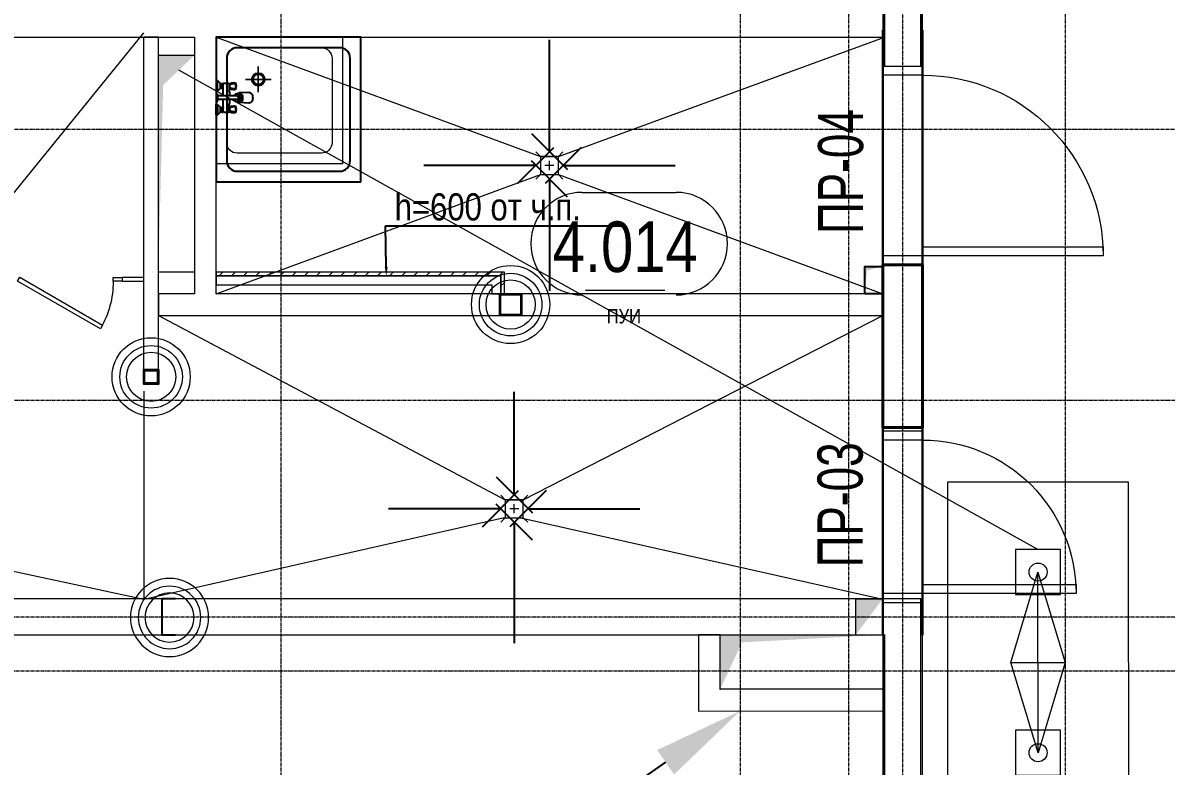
# Model space of a CAD drawing. Header units: millimetres. Extents: x -65509 to 912790, y 446 to 713294.
# Drawn here: x 438131 to 444460, y 517758 to 521873 of the extents above; entities that cross this region are included whole.
import ezdxf
from ezdxf import colors
from ezdxf.entities.mleader import LeaderData, LeaderLine
from ezdxf.enums import TextEntityAlignment as Align
from ezdxf.math import Vec2, Vec3

# ---------------------------------------------------------------- set-up
doc = ezdxf.new("R2010")
doc.units = ezdxf.units.MM
doc.linetypes.add('CENTER2', pattern=[28.575, 19.05, -3.175, 3.175, -3.175])
doc.linetypes.add('HIDDEN2', pattern=[4.7625, 3.175, -1.5875])
doc.layers.get('Defpoints').update_dxf_attribs({"color": 250})
for name, color, linetype, lineweight in [('АИ_Оборудование', 250, 'Continuous', 25), ('АР_Area', 250, 'Continuous', 5), ('АР_Двери', 5, 'Continuous', 9), ('АР_Колонны', 250, 'Continuous', 30), ('АР_Стены ГКЛ', 250, 'Continuous', 15), ('АР_Стены ЖБ', 250, 'Continuous', 35), ('АР_Стены кирпич', 250, 'Continuous', 20), ('АР_Стены ПЕНОблок', 250, 'Continuous', 20), ('АР_Тонкая', 250, 'Continuous', 5), ('ВК_Шахты', 250, 'Continuous', 9), ('Двери кабины', 250, 'Continuous', 0), ('КМ_Фахверки', 250, 'Continuous', 25), ('ОВ_Кондиционирование', 250, 'Continuous', 25), ('ОВ_Отопление', 250, 'Continuous', 5), ('ОВ_Шахты', 250, 'Continuous', 5), ('РД_Воронки с кровли', 250, 'Continuous', 18), ('РД_Оси_100', 250, 'Continuous', 0), ('РД_Разуклонка к трапам', 124, 'Continuous', 0)]:
    doc.layers.add(name, color=color, linetype=linetype, lineweight=lineweight)
for name, color, linetype, lineweight, plot in [('АР_Делит', 250, 'Continuous', 0, False), ('РД_Проем', 250, 'Continuous', 0, False), ('РД_проем_инж перемыч_подсчет', 250, 'Continuous', 30, False)]:
    doc.layers.add(name, color=color, linetype=linetype, lineweight=lineweight, plot=plot)
doc.layers.add('РД_Перемычка инж проемов', color=250, linetype='Continuous')
doc.styles.add('Arial0', font='arial.ttf')
doc.styles.add('style1', font='ARIALN.TTF')
doc.styles.add('ккк', font='isocpeur.ttf', dxfattribs={"width": 0.85, "oblique": 15})
doc.dimstyles.new('scale_100', dxfattribs={"dimtxt": 250, "dimasz": 125, "dimexe": 60, "dimexo": 100, "dimgap": 30, "dimtad": 1, "dimdec": 0, "dimdsep": 46, "dimtxsty": 'style1', "dimblk": 'OBLIQUE', "dimcen": 150, "dimdle": 60, "dimclrd": 256, "dimclre": 256, "dimclrt": 256, "dimadec": 0, "dimazin": 0, "dimtfac": 1, "dimtdec": 0, "dimtmove": 1, "dimatfit": 3, "dimldrblk": 'OBLIQUE', "dimfxl": 1, "dimtolj": 1, "dimtzin": 0, "dimarcsym": 0})

# ---------------------------------------------------------------- blocks, each defined once
blk = doc.blocks.new('ПУЭ_смеситель')
for p, q in [((-106.8, 75.7), (-106.8, 52.1)), ((-104.6, 79.7), (-80.6, 74.1)), ((-73.2, 76.1), (-73.2, 51.7)), ((-72, 76.1), (-73.2, 76.1)), ((-72, 76.1), (-72, 39.1)), ((-69.8, 78.9), (-40.8, 78.9)), ((-36.8, 79.1), (-38.8, 76.5)), ((-38.8, 10), (-38.8, 76.9)), ((-38.8, 73.9), (-36.8, 71.7)), ((-36.8, 71.7), (-38.8, 68.9)), ((-30.6, 79.1), (-36.8, 79.1)), ((-36.8, 71.7), (-30.6, 71.7)), ((-28.4, 76.5), (-30.6, 79.1)), ((-30.6, 71.7), (-28.4, 73.9)), ((-30.6, 71.7), (-28.4, 68.9)), ((-28.4, 55.3), (-28.4, 76.5)), ((-24.2, 76.5), (-28.4, 76.5)), ((-7.4, 95.1), (-24.2, 79.5)), ((-24.2, 52.3), (-24.2, 79.5)), ((-7.4, 36.7), (-7.4, 95.1)), ((-7.4, 95.1), (0, 95.1)), ((0, 95.1), (0, 36.7)), ((-182.5, 29.4), (-128.2, 26.9)), ((-114, 23.4), (-128, 23.4)), ((-114.7, 10), (-10, 10)), ((-104.6, 48.1), (-80.6, 53.7)), ((-76.1, 10), (-76.1, 26.7)), ((-73.2, 51.7), (-72, 51.7)), ((-36.8, 60.1), (-38.8, 62.9)), ((-38.8, 57.9), (-36.8, 60.1)), ((-36.8, 52.7), (-38.8, 55.3)), ((-36.8, 60.1), (-30.6, 60.1)), ((-30.6, 52.7), (-36.8, 52.7)), ((-30.6, 60.1), (-28.4, 62.9)), ((-30.6, 60.1), (-28.4, 57.9)), ((-28.4, 55.3), (-30.6, 52.7)), ((-24.2, 55.3), (-28.4, 55.3)), ((-7.4, 36.7), (-24.2, 52.3)), ((-3, 22), (-10, 12.5)), ((-10, -12.5), (-10, 12.5)), ((0, 36.7), (-7.4, 36.7)), ((-3, -22), (-3, 22)), ((0, 22), (-3, 22)), ((0, 22), (0, -22)), ((-182.5, -29.4), (-128.2, -27.1)), ((-114, -23.4), (-128, -23.4)), ((-114.7, -10), (-10, -10)), ((-106.8, -52.7), (-106.8, -76.3)), ((-104.6, -48.7), (-80.6, -54.3)), ((-76.1, -27.2), (-76.1, -10)), ((-73.2, -52.3), (-72, -52.3)), ((-73.2, -76.7), (-73.2, -52.3)), ((-72, -76.7), (-72, -39.7)), ((-38.8, -76.5), (-38.8, -10)), ((-36.8, -52.7), (-38.8, -55.3)), ((-38.8, -57.9), (-36.8, -60.1)), ((-36.8, -60.1), (-38.8, -62.9)), ((-30.6, -52.7), (-36.8, -52.7)), ((-36.8, -60.1), (-30.6, -60.1)), ((-28.4, -55.3), (-30.6, -52.7)), ((-30.6, -60.1), (-28.4, -57.9)), ((-30.6, -60.1), (-28.4, -62.9)), ((-24.2, -55.3), (-28.4, -55.3)), ((-28.4, -76.5), (-28.4, -55.3)), ((-7.4, -36.7), (-24.2, -52.3)), ((-24.2, -79.5), (-24.2, -52.3)), ((-3, -22), (-10, -12.5)), ((0, -36.7), (-7.4, -36.7)), ((-7.4, -36.7), (-7.4, -95.1)), ((0, -22), (-3, -22)), ((0, -95.1), (0, -36.7)), ((-104.6, -80.3), (-80.6, -74.7)), ((-72, -76.7), (-73.2, -76.7)), ((-40.8, -79.5), (-69.8, -79.5)), ((-38.8, -76.5), (-40.8, -79.5)), ((-36.8, -71.7), (-38.8, -68.9)), ((-38.8, -73.9), (-36.8, -71.7)), ((-36.8, -79.1), (-38.8, -76.5)), ((-36.8, -71.7), (-30.6, -71.7)), ((-30.6, -79.1), (-36.8, -79.1)), ((-30.6, -71.7), (-28.4, -68.9)), ((-30.6, -71.7), (-28.4, -73.9)), ((-28.4, -76.5), (-30.6, -79.1)), ((-24.2, -76.5), (-28.4, -76.5)), ((-7.4, -95.1), (-24.2, -79.5)), ((0, -95.1), (-7.4, -95.1))]:
    blk.add_line(p, q)
for centre, radius, start, end in [((-53.2, 62.6), 57, 157.82246, 178.68627), ((-53.2, 65.2), 57, 181.31373, 202.17754), ((-102.1, 75.7), 4.74, 122.37841, 180), ((-98.9, 84), 7.1, 178.68627, 216.61398), ((-121.6, -121.7), 206.4, 77.12471, 85.66633), ((-98.5, 173.6), 94, 266.28017, 279.93305), ((-85.6, 64.5), 10.8, 356.71851, 62.52899), ((-85.6, 63.3), 10.8, 297.47101, 3.28149), ((-77.4, 75.7), 4.17, 5.28608, 65.1491), ((-69.8, 76.7), 2.26, 90, 193.68555), ((-40.8, 76.9), 2, 0, 90), ((-159.3, 0), 43.2, 164.27804, 195.72198), ((-170.7, 3.2), 31.3, 145.79984, 164.27804), ((-178, 8.1), 22.6, 121.36202, 145.79984), ((-182.5, 15.6), 13.9, 87.34582, 121.36203), ((-106.7, -0.1), 39.8, 164.35894, 195.64108), ((-117.3, 2.9), 28.8, 145.94422, 164.35894), ((-124, 7.4), 20.7, 121.50035, 145.94422), ((-96.7, 0), 43.8, 167.53823, 192.46179), ((-112.2, 3.4), 27.9, 151.91881, 167.53823), ((-122, 8.6), 16.9, 127.82457, 151.91881), ((-128.2, 14.3), 12.6, 58.49965, 121.50034), ((-128, 16.4), 7, 90, 127.82457), ((-85.2, 0), 43.8, 167.53823, 192.46179), ((-100.7, 3.4), 27.9, 151.91881, 167.53823), ((-82.7, 0), 43.8, 167.53823, 192.46179), ((-98.2, 3.4), 27.9, 151.91881, 167.53823), ((-110.5, 8.6), 16.9, 127.82457, 151.91881), ((-107.9, 8.6), 16.9, 127.82457, 151.91881), ((-108.3, 0), 13.7, 163.28473, 196.71526), ((-132.5, 7.4), 20.7, 50.6316, 58.49965), ((-111.4, 1), 10.4, 144.05789, 163.28473), ((-116.5, 16.4), 7, 90, 127.82457), ((-113.5, 2.4), 7.92, 119.74058, 144.05789), ((-114, 16.4), 7, 52.17543, 127.82459), ((-114.7, 4.7), 5.33, 90, 119.74058), ((-120.1, 8.6), 16.9, 28.08119, 52.17543), ((-102.1, 52.1), 4.74, 180, 237.62159), ((-121.6, 249.6), 206.4, 274.33367, 282.87529), ((-98.9, 43.9), 7.1, 143.38602, 181.31373), ((-129.8, 3.4), 27.9, 13.62703, 28.08119), ((-98.5, -45.7), 94, 80.06695, 93.71983), ((-92.9, 39.1), 20.9, 323.49598, 0), ((-77.4, 52.1), 4.17, 294.8509, 354.71392), ((-170.7, -3.2), 31.3, 195.72196, 214.20016), ((-178, -8.1), 22.6, 214.20016, 238.63798), ((-182.5, -15.6), 13.9, 238.63798, 270), ((-182.5, -15.6), 13.9, 270, 274.97735), ((-117.3, -3), 28.8, 195.64106, 214.05578), ((-124, -7.6), 20.7, 214.05578, 238.49965), ((-112.2, -3.4), 27.9, 192.46177, 208.08119), ((-122, -8.6), 16.9, 208.08119, 232.17543), ((-128.2, -14.5), 12.6, 238.49965, 301.50036), ((-128, -16.4), 7, 232.17543, 270), ((-100.7, -3.4), 27.9, 192.46177, 208.08119), ((-98.2, -3.4), 27.9, 192.46177, 208.08119), ((-110.5, -8.6), 16.9, 208.08119, 232.17543), ((-107.9, -8.6), 16.9, 208.08119, 232.17543), ((-132.5, -7.6), 20.7, 301.50035, 309.98498), ((-111.4, -1), 10.4, 196.71527, 215.94211), ((-116.5, -16.4), 7, 232.17543, 270), ((-113.5, -2.4), 7.92, 215.94211, 240.25942), ((-114, -16.4), 7, 232.17543, 307.82455), ((-114.7, -4.7), 5.33, 240.25942, 270), ((-53.2, -65.8), 57, 157.82246, 178.68627), ((-120.1, -8.6), 16.9, 307.82457, 331.91881), ((-102.1, -52.7), 4.74, 122.37841, 180), ((-98.9, -44.4), 7.1, 178.68627, 216.61398), ((-121.6, -250.1), 206.4, 77.12471, 85.66633), ((-129.8, -3.4), 27.9, 331.91881, 346.37297), ((-98.5, 45.2), 94, 266.28017, 279.93305), ((-85.6, -63.9), 10.8, 356.71851, 62.52899), ((-92.9, -39.7), 20.9, 0, 36.50402), ((-77.4, -52.7), 4.17, 5.28608, 65.1491), ((-53.2, -63.2), 57, 181.31373, 202.17754), ((-102.1, -76.3), 4.74, 180, 237.62159), ((-121.6, 121.2), 206.4, 274.33367, 282.87529), ((-98.9, -84.5), 7.1, 143.38602, 181.31373), ((-98.5, -174.1), 94, 80.06695, 93.71983), ((-85.6, -65.1), 10.8, 297.47101, 3.28149), ((-77.4, -76.3), 4.17, 294.8509, 354.71392), ((-69.8, -77.2), 2.26, 166.31445, 270)]:
    blk.add_arc(centre, radius, start, end)
blk = doc.blocks.new('Поддон 600х600')
at = {"lineweight": 0}
for p, q in [((200, -260.9), (200, -139.1)), ((139.1, -200), (260.9, -200))]:
    blk.add_line(p, q, dxfattribs=at)
blk.add_lwpolyline([(600, -600), (600, 0), (0, 0), (0, -600)], close=True)
blk.add_lwpolyline([(550, -500), (550, -100, 0.414214), (500, -50), (100, -50, 0.414214), (50, -100), (50, -500, 0.414214), (100, -550), (500, -550, 0.414214)], format="xyb", close=True)
for radius in [30, 25]:
    blk.add_circle((200, -200), radius)
blk = doc.blocks.new('otv')
at = {"linetype": 'Continuous'}
blk.add_lwpolyline([(0, -1), (0, 0), (1, 0), (1, -1)], close=True, dxfattribs=at)
blk.add_solid([(0, -1), (0, 0), (0.1346, -0.1366), (1, 0)], dxfattribs=at)
blk = doc.blocks.new('Ф_блок 80')
at = {"layer": 'АР_Делит', "color": 1}
for radius in [216.3, 173, 136.2]:
    blk.add_circle((40, -40), radius, dxfattribs=at)
at = {"layer": 'КМ_Фахверки'}
blk.add_lwpolyline([(0, 0), (80, 0), (80, -80), (0, -80)], close=True, dxfattribs=at)
at = {"layer": 'КМ_Фахверки', "lineweight": 5}
blk.add_lwpolyline([(6, -6), (74, -6), (74, -74), (6, -74)], close=True, dxfattribs=at)
blk = doc.blocks.new('Ф_пеноблок 200')
at = {"layer": 'АР_Делит', "color": 1}
for radius in [216.3, 173, 136.2]:
    blk.add_circle((103.4, -41.9), radius, dxfattribs=at)
at = {"layer": 'КМ_Фахверки'}
blk.add_lwpolyline([(0, -75), (0, 0), (200, 0), (200, -75)], dxfattribs=at)
blk = doc.blocks.new('Ф_крпич 120')
at = {"layer": 'АР_Делит', "color": 1}
for radius in [216.3, 173, 136.2]:
    blk.add_circle((60, -60), radius, dxfattribs=at)
at = {"layer": 'КМ_Фахверки'}
blk.add_lwpolyline([(0, 0), (120, 0), (120, -120), (0, -120)], close=True, dxfattribs=at)
at = {"layer": 'КМ_Фахверки', "lineweight": 5}
blk.add_lwpolyline([(6, -6), (114, -6), (114, -114), (6, -114)], close=True, dxfattribs=at)
blk = doc.blocks.new('_Oblique')
at = {"color": 0, "linetype": 'ByBlock', "lineweight": -2}
blk.add_line((-0.5, -0.5), (0.5, 0.5), dxfattribs=at)
blk = doc.blocks.new('A$Cd7e03b91')
at = {"layer": 'РД_Разуклонка к трапам', "lineweight": 0}
for p, q in [((-100, 100), (-150, 150)), ((100, 100), (150, 150)), ((-50, 0), (50, 0)), ((0, -50), (0, 50)), ((-100, -100), (-150, -150)), ((100, -100), (150, -150))]:
    blk.add_line(p, q, dxfattribs=at)
blk.add_lwpolyline([(-100, 100), (100, 100), (100, -100), (-100, -100), (-100, 100)], dxfattribs=at)
blk.add_lwpolyline([(-100, 100), (100, 100), (100, -100), (-100, -100), (-100, 100)], dxfattribs=at)
blk = doc.blocks.new('СОШ_2200_АР_ОСИ_М100_28.05.24')
at = {"layer": 'РД_Оси_100', "linetype": 'CENTER2'}
for p, q in [((49960, -6155), (49960, 139938.679)), ((71363.995, 15000), (33000, 15000)), ((33000, 13500), (85055, 13500))]:
    blk.add_line(p, q, dxfattribs=at)
for points in [[(52500, 139938.679), (52500, -5755), (52358.276, -6155)], [(53100, 139938.679), (53100, -5755), (52949.266, -6155)], [(54300, 139938.679), (54300, -6155)], [(53400, 70753.904), (53400, -5755), (53550, -6155)], [(85055, 12300), (33500, 12300), (33000, 12450)], [(85055, 12000), (33500, 12000), (33000, 11850)]]:
    blk.add_lwpolyline(points, dxfattribs=at)
blk = doc.blocks.new('A$Cd58bfb5e')
at = {"layer": 'РД_Воронки с кровли', "lineweight": 0, "ltscale": 2}
for p, q in [((-500, -0.3), (0, 149.7)), ((0, -150.3), (0, 149.8)), ((0, 149.7), (500, 0.3)), ((500, 0.3), (-500, -0.3)), ((500, 0.3), (0, -150.3)), ((0, -150.3), (-500, -0.3))]:
    blk.add_line(p, q, dxfattribs=at)
at = {"layer": 'РД_Воронки с кровли'}
for points in [[(1000, 500.3), (1000, -499.7), (-1000, -500.3), (-1000, 499.7)], [(625, -125.3), (625, 124.7), (375, 124.7), (375, -125.3)]]:
    blk.add_lwpolyline(points, close=True, dxfattribs=at)
at = {"layer": 'РД_Воронки с кровли', "linetype": 'Continuous', "lineweight": 0}
blk.add_lwpolyline([(-625, -125.3), (-375, -125.3), (-375, 124.7), (-625, 124.7)], close=True, dxfattribs=at)
at = {"layer": 'РД_Воронки с кровли', "lineweight": 0}
for centre in [(-500, 0.3), (500, 0.3)]:
    blk.add_circle(centre, 50, dxfattribs=at)
blk = doc.blocks.new('воронки с кровли')
at = {"layer": 'РД_Воронки с кровли', "lineweight": 70, "rotation": 270}
blk.add_blockref('A$Cd58bfb5e', (-177301.1, 204322.2), dxfattribs=at)
blk = doc.blocks.new('800х800')
at = {"lineweight": 0}
for p, q in [((-233.3, -162.3), (-233.3, -304.4)), ((-304.4, -233.3), (-162.3, -233.3))]:
    blk.add_line(p, q, dxfattribs=at)
blk.add_lwpolyline([(-800, -800), (0, -800), (0, 0), (-800, 0)], close=True)
blk.add_lwpolyline([(-683.3, -741.7), (-116.7, -741.7, 0.414214), (-58.3, -683.3), (-58.3, -116.7, 0.414214), (-116.7, -58.3), (-683.3, -58.3, 0.414214), (-741.7, -116.7), (-741.7, -683.3, 0.414214)], format="xyb", close=True)
for radius in [35, 29.2]:
    blk.add_circle((-233.3, -233.3), radius)
blk = doc.blocks.new('MOK-МаркаПом_овал_ареал')
for p, q in [((-2.986, 3.764), (3.522, 3.764)), ((-2.75, -3), (2.75, -3))]:
    blk.add_line(p, q)
for centre, radius, start, end in [((-2.986, 0.215), 3.55, 90, 270), ((3.522, 0.215), 3.55, 270, 90), ((-7.411, 0), 7.161, 0, 0.00095)]:
    blk.add_arc(centre, radius, start, end)
at = {"color": 0, "style": 'style1'}
blk.add_attdef('АР-ПОМЕЩЕНИЕ:НОМЕР', text='', height=3, dxfattribs=at).set_placement((0.261, 0), align=Align.MIDDLE)
blk = doc.blocks.new('MOK-МаркаПеремычки')
at = {"color": 0, "style": 'ккк', "oblique": 15, "width": 0.85}
blk.add_attdef('АР-ПРОЕМ:ПЕРЕМЫЧКА', text='', height=2.5, dxfattribs=at).set_placement((0, 0), align=Align.MIDDLE)

msp = doc.modelspace()

# ---------------------------------------------------------------- hatches: boundary and pattern name
at = {"layer": 'АР_Стены ГКЛ', "linetype": 'Continuous', "lineweight": 0}
h = msp.add_hatch(dxfattribs=at)
h.set_pattern_fill('ANSI31', color=256, scale=15, angle=-360, style=0)
h.set_pattern_definition([(45, (389600.88, 506283.32), (-33.67596, 33.67596), [])])
h.paths.add_polyline_path([(439200.882, 520493.314), (439200.882, 520473.314), (440777.452, 520473.314), (440797.452, 520493.314)], flags=0)
h = msp.add_hatch(dxfattribs=at)
h.set_pattern_fill('ANSI31', color=256, scale=15, angle=-360, style=0)
h.set_pattern_definition([(45, (389600.88, 506283.32), (-33.67596, 33.67596), [])])
h.paths.add_polyline_path([(440797.452, 520493.314), (440777.452, 520473.314), (440777.452, 520373.314), (440797.452, 520373.314)], flags=0)
at = {"layer": 'ОВ_Отопление', "linetype": 'Continuous', "lineweight": 5}
for points in [[(442890.882, 518684.694), (442740.882, 518684.693), (442815.882, 518584.694)], [(442740.882, 518684.693), (442740.882, 518484.693), (442815.882, 518584.694)]]:
    msp.add_hatch(color=256, dxfattribs=at).paths.add_polyline_path(points, flags=0)

# ---------------------------------------------------------------- linework, layer by layer
at = {"layer": 'АР_Двери', "linetype": 'Continuous', "lineweight": 9}
for points in [[(442890.882, 521583.328), (442890.882, 521633.328), (443110.882, 521633.328), (443110.882, 521583.328)], [(443110.882, 520583.328), (443110.882, 520633.328), (444110.882, 520633.329), (444110.882, 520583.329)], [(442890.882, 520583.328), (442890.882, 520533.328), (443110.882, 520533.328), (443110.882, 520583.328)], [(442890.882, 519563.607), (442890.882, 519613.607), (443110.882, 519613.607), (443110.882, 519563.607)], [(442890.882, 518713.607), (442890.882, 518663.607), (443110.882, 518663.607), (443110.882, 518713.607)], [(443110.882, 518713.607), (443110.882, 518763.607), (443960.882, 518763.607), (443960.882, 518713.607)]]:
    msp.add_lwpolyline(points, close=True, dxfattribs=at)
at = {"layer": 'АР_Двери', "linetype": 'Continuous', "lineweight": 9, "extrusion": (0, 0, -1)}
for centre, radius, start, end in [((-443110.882, 520583.328), 1000, 89.9999574, 179.9999574), ((-443110.882, 518713.607), 850, 90.0000042, 180.0000042)]:
    msp.add_arc(centre, radius, start, end, dxfattribs=at)
at = {"layer": 'АР_Колонны', "linetype": 'HIDDEN2', "lineweight": 25}
for p, q in [((442890.882, 520533.318), (443110.882, 520533.318)), ((442890.882, 519633.318), (442890.882, 520533.318)), ((443110.882, 520533.318), (443110.882, 519633.318)), ((443110.882, 519633.318), (442890.882, 519633.318))]:
    msp.add_line(p, q, dxfattribs=at)
at = {"layer": 'АР_Колонны', "linetype": 'Continuous', "lineweight": 35}
for p, q in [((443110.882, 520533.318), (442890.882, 520533.318)), ((442890.882, 520533.318), (442890.882, 519633.318)), ((443110.882, 519633.318), (443110.882, 520533.318)), ((442890.882, 519633.318), (443110.882, 519633.318))]:
    msp.add_line(p, q, dxfattribs=at)
at = {"layer": 'АР_Стены ГКЛ', "linetype": 'Continuous', "lineweight": 5}
for p, q in [((439200.882, 520493.314), (439200.882, 520473.314)), ((440797.452, 520493.314), (439200.882, 520493.314)), ((440797.452, 520373.314), (440797.452, 520493.314)), ((439200.882, 520473.314), (439200.882, 520423.314)), ((440777.452, 520473.314), (439200.882, 520473.314)), ((439200.882, 520473.314), (440777.452, 520473.314)), ((439200.882, 520423.314), (440727.452, 520423.314)), ((440727.452, 520423.314), (440727.452, 520373.314)), ((440777.452, 520373.314), (440777.452, 520473.314)), ((440777.452, 520473.314), (440777.452, 520373.314)), ((440727.452, 520373.314), (440777.452, 520373.314)), ((440777.452, 520373.314), (440797.452, 520373.314))]:
    msp.add_line(p, q, dxfattribs=at)
at = {"layer": 'АР_Стены ГКЛ', "linetype": 'Continuous', "lineweight": 15}
for p, q in [((438680.882, 520463.323), (438680.882, 520443.323)), ((438800.882, 520463.323), (438680.882, 520463.323)), ((438680.882, 520443.323), (438800.882, 520443.323)), ((438800.882, 520443.323), (438800.882, 520463.323))]:
    msp.add_line(p, q, dxfattribs=at)
at = {"layer": 'АР_Стены ЖБ', "linetype": 'Continuous', "lineweight": 40}
for p, q in [((443110.882, 520533.318), (442890.882, 520533.318)), ((442890.882, 520533.318), (442890.882, 519633.318)), ((443110.882, 519633.318), (443110.882, 520533.318)), ((442890.882, 519633.318), (443110.882, 519633.318))]:
    msp.add_line(p, q, dxfattribs=at)
at = {"layer": 'АР_Стены кирпич', "linetype": 'Continuous', "lineweight": 20}
for p, q in [((442900.882, 521793.318), (442900.882, 521913.318)), ((435300.882, 521793.318), (439080.882, 521793.318)), ((439080.882, 521793.318), (439080.882, 520373.318)), ((439200.882, 521793.318), (442900.882, 521793.318)), ((439200.882, 520373.318), (439200.882, 521793.318)), ((438880.882, 520373.318), (438880.882, 520253.318)), ((439080.882, 520373.318), (438880.882, 520373.318)), ((442890.882, 520373.318), (439200.882, 520373.318)), ((442890.882, 520253.318), (442890.882, 520373.318)), ((438880.882, 520253.318), (442890.882, 520253.318)), ((441990.882, 518484.693), (441870.882, 518484.693)), ((441870.882, 518484.693), (441870.882, 518063.139)), ((441990.882, 518183.32), (441990.882, 518484.693)), ((442900.882, 518184.693), (441990.882, 518183.32)), ((442901.063, 518064.693), (442900.882, 518184.693)), ((441870.882, 518063.139), (442901.063, 518064.693))]:
    msp.add_line(p, q, dxfattribs=at)
at = {"layer": 'АР_Стены ПЕНОблок', "linetype": 'Continuous', "lineweight": 20}
for p, q in [((442900.881, 522833.318), (442900.882, 521633.328)), ((443100.882, 521633.328), (443100.881, 522833.318)), ((438800.882, 519953.318), (438800.882, 521793.318)), ((438880.882, 521793.318), (438800.882, 521793.318)), ((438880.882, 519953.318), (438880.882, 521793.318)), ((442900.882, 521633.328), (443100.882, 521633.328)), ((443100.882, 520533.328), (442900.882, 520533.328)), ((442900.882, 520533.328), (442900.882, 520532.318)), ((442900.882, 520532.318), (443100.882, 520532.318)), ((443100.882, 520532.318), (443100.882, 520533.328)), ((438800.882, 519953.318), (438880.882, 519953.318)), ((443100.882, 518684.694), (435300.886, 518684.69)), ((443100.882, 517243.318), (443100.882, 518684.694)), ((435300.886, 518484.69), (442900.882, 518484.694)), ((442900.882, 518484.694), (442900.882, 517243.318))]:
    msp.add_line(p, q, dxfattribs=at)
at = {"layer": 'АР_Тонкая', "linetype": 'Continuous', "lineweight": 0}
for p, q in [((442890.881, 522833.318), (442890.882, 521633.328)), ((442900.882, 521633.328), (442900.881, 522833.318)), ((443100.881, 522833.318), (443100.882, 521633.328)), ((443110.882, 521633.328), (443110.881, 522833.318)), ((442890.882, 521633.328), (442900.882, 521633.328)), ((443100.882, 521633.328), (443110.882, 521633.328)), ((442900.882, 520533.328), (442890.882, 520533.328)), ((442890.882, 520533.328), (442890.882, 520532.318)), ((442890.882, 520532.318), (442900.882, 520532.318)), ((442900.882, 520532.318), (442900.882, 520533.328)), ((443110.882, 520533.328), (443100.882, 520533.328)), ((443100.882, 520533.328), (443100.882, 520532.318)), ((443100.882, 520532.318), (443110.882, 520532.318)), ((443110.882, 520532.318), (443110.882, 520533.328)), ((443100.882, 517243.318), (443100.882, 518663.607)), ((443110.882, 518663.607), (443100.882, 518663.607)), ((443110.882, 517243.318), (443110.882, 518663.607)), ((442900.882, 518484.694), (442890.882, 518484.694)), ((442890.882, 518484.694), (442890.882, 517243.318)), ((442900.882, 517243.318), (442900.882, 518484.694))]:
    msp.add_line(p, q, dxfattribs=at)
at = {"layer": 'Двери кабины', "linetype": 'Continuous', "lineweight": 0}
for points in [[(438100.882, 520443.323), (438113.382, 520464.974), (438572.376, 520199.974), (438559.876, 520178.323)], [(438630.882, 520463.323), (438680.882, 520463.323), (438680.882, 520443.323), (438630.882, 520443.323)]]:
    msp.add_lwpolyline(points, close=True, dxfattribs=at)
at = {"layer": 'Двери кабины', "linetype": 'Continuous', "lineweight": 0, "extrusion": (0, 0, -1)}
msp.add_arc((-438100.882, 520443.323), 530, 180.0000013, 210.0000013, dxfattribs=at)
at = {"layer": 'ОВ_Отопление', "linetype": 'Continuous', "lineweight": 9}
for p, q in [((442740.882, 518684.693), (442890.882, 518684.694)), ((442740.882, 518684.693), (442740.882, 518484.693)), ((442890.882, 518684.694), (442890.882, 518484.694)), ((442740.882, 518484.693), (442890.882, 518484.694))]:
    msp.add_line(p, q, dxfattribs=at)
at = {"layer": 'РД_Воронки с кровли', "lineweight": 0}
msp.add_lwpolyline([(443750.237, 518957.676), (438994.346, 521611.368)], dxfattribs=at)
at = {"layer": 'РД_Проем', "linetype": 'Continuous', "lineweight": 0}
for p, q in [((442890.882, 521633.328), (442890.882, 520533.328)), ((443110.882, 521633.328), (443110.882, 520533.328)), ((442890.882, 519633.318), (442890.882, 518683.318)), ((443110.882, 519633.318), (443110.882, 518683.318))]:
    msp.add_line(p, q, dxfattribs=at)
at = {"layer": 'РД_проем_инж перемыч_подсчет', "linetype": 'Continuous', "lineweight": 30}
for p, q in [((442890.881, 521832.318), (442890.882, 520532.318)), ((443110.881, 521832.318), (443110.882, 520532.318)), ((442890.882, 519633.318), (442890.882, 518483.318)), ((443110.882, 519633.318), (443110.882, 518483.318))]:
    msp.add_line(p, q, dxfattribs=at)
at = {"layer": 'РД_Разуклонка к трапам', "ltscale": 2}
for points in [[(435300.882, 521812.026), (436600.882, 519233.314), (436700.882, 519233.314), (438800.882, 521818.314)], [(439200.882, 521793.318), (440995.882, 521133.318), (441095.882, 521133.318), (442900.882, 521793.318)], [(439200.882, 520373.318), (440995.882, 521033.318), (441095.882, 521033.318), (442890.882, 520373.318)], [(438880.882, 520253.314), (440801.092, 519233.314), (440901.092, 519233.314), (442890.882, 520253.318)], [(438800.882, 519833.318), (438800.882, 518683.318)], [(435300.886, 518972.19), (436600.882, 519133.314), (436700.882, 519133.314), (438800.882, 518683.318)], [(438800.882, 518683.318), (440786.963, 519133.314), (440886.963, 519133.314), (442890.882, 518683.318)]]:
    msp.add_lwpolyline(points, dxfattribs=at)

# ---------------------------------------------------------------- block references
at = {"layer": 'АИ_Оборудование', "rotation": 89.99999890307618}
msp.add_blockref('800х800', (439200.882, 521793.314), dxfattribs=at)
at = {"layer": 'АИ_Оборудование', "xscale": -1}
msp.add_blockref('ПУЭ_смеситель', (439200.879, 521458.231), dxfattribs=at)
at = {"layer": 'АР_Area', "linetype": 'Continuous', "lineweight": 5}
ref = msp.add_blockref('MOK-МаркаПом_овал_ареал', (441465.2, 520633.395), dxfattribs=dict(at, xscale=80, yscale=80, zscale=80))
ref.add_attrib('АР-ПОМЕЩЕНИЕ:НОМЕР', '4.014', dxfattribs={"layer": '0', "color": 0, "height": 280, "style": 'style1'}).set_placement((441465.2, 520633.395), align=Align.MIDDLE)
ref.add_attrib('АР-ПОМЕЩЕНИЕ:НАИМЕНОВАНИЕ', 'ПУИ', dxfattribs={"layer": 'Defpoints', "color": 2, "height": 80, "style": 'style1'}).set_placement((441457.668, 520248.28), align=Align.MIDDLE)
at = {"layer": 'АР_Делит', "xscale": -1.166666666666667, "yscale": 1.166666666666667, "zscale": 1.166666666666667, "rotation": 90}
msp.add_blockref('Поддон 600х600', (439200.882, 521793.318), dxfattribs=at)
at = {"layer": 'ВК_Шахты', "xscale": 200, "yscale": 1200}
msp.add_blockref('otv', (438880.881, 521693.314), dxfattribs=at)
at = {"layer": 'КМ_Фахверки'}
for name, p in [('Ф_крпич 120', (440770.882, 520373.318)), ('Ф_блок 80', (438800.882, 519953.318))]:
    msp.add_blockref(name, p, dxfattribs=at)
at = {"layer": 'КМ_Фахверки', "xscale": -1, "rotation": 90}
msp.add_blockref('Ф_пеноблок 200', (438900.882, 518684.692), dxfattribs=at)
at = {"layer": 'ОВ_Кондиционирование', "xscale": 100, "yscale": 150}
msp.add_blockref('otv', (442790.882, 520523.318), dxfattribs=at)
at = {"layer": 'ОВ_Шахты', "xscale": 900, "yscale": 300, "zscale": 300}
msp.add_blockref('otv', (441990.882, 518484.693), dxfattribs=at)
at = {"layer": 'РД_Воронки с кровли', "lineweight": 0}
msp.add_blockref('воронки с кровли', (621051.707, 314010.479), dxfattribs=at)
at = {"layer": 'РД_Оси_100'}
msp.add_blockref('СОШ_2200_АР_ОСИ_М100_28.05.24', (389600.882, 506283.318), dxfattribs=at)
at = {"layer": 'РД_Перемычка инж проемов', "linetype": 'Continuous', "lineweight": -3}
ref = msp.add_blockref('MOK-МаркаПеремычки', (442657.375, 521049.658), dxfattribs=dict(at, xscale=100, yscale=100, zscale=100, rotation=89.99999999999999))
ref.add_attrib('АР-ПРОЕМ:ПЕРЕМЫЧКА', 'ПР-04', dxfattribs={"layer": '0', "color": 0, "height": 250, "rotation": 90, "style": 'Arial0', "width": 0.7}).set_placement((442657.375, 521049.658), align=Align.MIDDLE)
ref = msp.add_blockref('MOK-МаркаПеремычки', (442654.599, 519204.874, 200), dxfattribs=dict(at, xscale=100, yscale=100, zscale=100, rotation=89.99999999999999))
ref.add_attrib('АР-ПРОЕМ:ПЕРЕМЫЧКА', 'ПР-03', dxfattribs={"layer": '0', "color": 0, "height": 250, "rotation": 90, "style": 'Arial0', "width": 0.7}).set_placement((442654.599, 519204.874, 200), align=Align.MIDDLE)
at = {"layer": 'РД_Разуклонка к трапам', "ltscale": 2, "xscale": -0.5000000000000002, "yscale": 0.5000000000000002, "zscale": 0.5}
for p in [(441045.882, 521083.318), (440851.092, 519183.314)]:
    msp.add_blockref('A$Cd7e03b91', p, dxfattribs=at)

# ---------------------------------------------------------------- leaders
at = {"layer": 'АР_Стены ГКЛ', "ltscale": 100}
ml = msp.add_multileader_mtext('Standard', dxfattribs=at)
ml.set_content('h=600 от ч.п.', color=256, style='style1')
ml.set_leader_properties(color=256)
ml.build(insert=Vec2(0, 0))
ml.multileader.update_dxf_attribs({"has_dogleg": 0, "text_left_attachment_type": 6, "text_right_attachment_type": 6, "arrow_head_size": 50, "scale": 100})
ctx = ml.context
ctx.base_point, ctx.scale, ctx.char_height, ctx.arrow_head_size, ctx.landing_gap_size, ctx.plane_origin, ctx.plane_x_axis, ctx.plane_y_axis = Vec3(440139.085, 520749.18), 100, 150, 50, 50, Vec3(450327.673, 523767.255), Vec3(1, 0.00000001), Vec3(-0.00000001, 1)
ctx.left_attachment, ctx.right_attachment = 6, 6
notes = []
notes.append((ctx, [(1, (1, 1, 0), (439339.085, 520749.18), (1, 0.00000001), 800, [(0, [(440142.838, 520471.897)], 0, [])])]))
ctx.mtext.insert, ctx.mtext.text_direction, ctx.mtext.rotation, ctx.mtext.flow_direction = Vec3(440189.085, 520929.18), Vec3(1, 0.00000001), 0.00000001, 5
at = {"layer": 'РД_Воронки с кровли', "lineweight": 70}
ml = msp.add_multileader_mtext('Standard', dxfattribs=at)
ml.set_content('ВК_Под потолком 4 этажа уйдет в с.у. соседний. ниже опускать не надо.', color=256, style='style1')
ml.set_leader_properties(color=256)
ml.build(insert=Vec2(0, 0))
ml.multileader.update_dxf_attribs({"has_dogleg": 0, "text_left_attachment_type": 6, "text_right_attachment_type": 6, "arrow_head_size": 500, "scale": 100})
ctx = ml.context
ctx.base_point, ctx.scale, ctx.char_height, ctx.arrow_head_size, ctx.landing_gap_size, ctx.plane_origin, ctx.plane_x_axis, ctx.plane_y_axis = Vec3(429148.836, 512235.06), 100, 300, 500, 50, Vec3(404115.306, 502377.96), Vec3(1, 0.00000001), Vec3(-0.00000001, 1)
ctx.left_attachment, ctx.right_attachment = 6, 6
notes.append((ctx, [(0, (1, 1, 0), (433647.763, 512235.06), (-1, -0.00000001), 8, [(1, [(442100.882, 518063.32)], 0, [])])]))
ctx.mtext.insert, ctx.mtext.text_direction, ctx.mtext.rotation, ctx.mtext.width, ctx.mtext.defined_height, ctx.mtext.flow_direction = Vec3(429200.882, 512623.259), Vec3(1, 0.00000001), 0.00000001, 4538.94863, 395.157, 5
at = {"layer": 'РД_Разуклонка к трапам', "ltscale": 2}
for points in [[(441045.934, 521160.391), (441045.934, 521779.67)], [(440969.85, 521083.318), (440350.571, 521083.318)], [(441121.914, 521083.318), (441741.193, 521083.318)], [(441045.934, 521008.327), (441045.934, 520389.048)], [(440851.144, 519260.386), (440851.144, 519829.665)], [(440775.06, 519183.314), (440155.781, 519183.314)], [(440927.124, 519183.314), (441546.403, 519183.314)], [(440851.144, 519108.322), (440851.144, 518439.043)]]:
    msp.add_leader(points, dimstyle='scale_100', override={"dimasz": 200, "dimgap": 30, "dimtad": 0}, dxfattribs=at)
for ctx, leaders in notes:
    for number, flags, end, landing, length, lines in leaders:
        leader = LeaderData()
        leader.index, (leader.has_last_leader_line, leader.has_dogleg_vector, leader.attachment_direction) = number, flags
        leader.last_leader_point, leader.dogleg_vector, leader.dogleg_length = Vec3(end), Vec3(landing), length
        for number, points, colour, breaks in lines:
            line = LeaderLine()
            line.index, line.vertices, line.color, line.breaks = number, Vec3.list(points), colors.encode_raw_color(colour), breaks
            leader.lines.append(line)
        ctx.leaders.append(leader)

doc.saveas('drawing.dxf')
